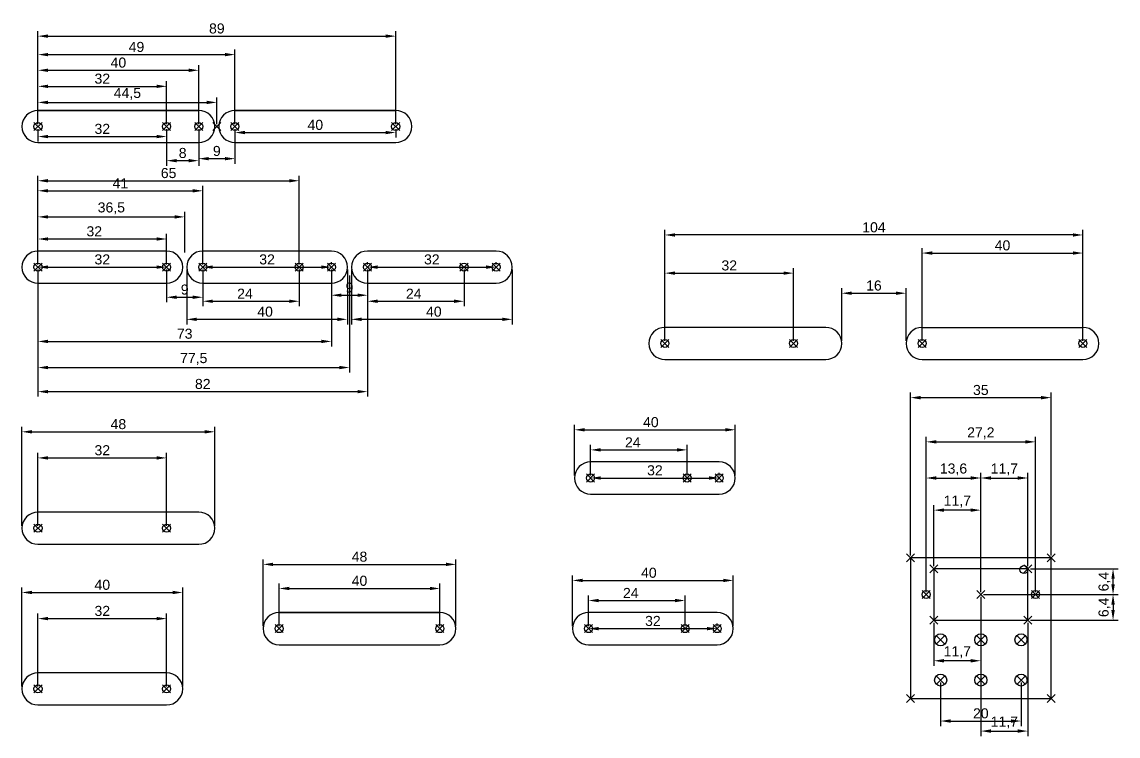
# Model space of a CAD drawing. Header units: millimetres. Extents: x 20 to 1076, y 2 to 180.
# Drawn here: x 525 to 797.8, y 2.2 to 180 of the extents above; entities that cross this region are included whole.
import ezdxf

# ---------------------------------------------------------------- set-up
doc = ezdxf.new("R2010")
doc.units = ezdxf.units.MM
doc.header["$PDMODE"] = 3
doc.layers.add('sizes', color=102, linetype='Continuous')
doc.styles.get("Standard").update_dxf_attribs({"font": 'arial.ttf'})
doc.dimstyles.new('ISO-25', dxfattribs={"dimtxt": 2.5, "dimasz": 2.5, "dimexe": 1.25, "dimexo": 0.625, "dimtad": 1, "dimtxsty": 'Standard', "dimcen": 2.5, "dimadec": 0, "dimazin": 0, "dimtfac": 1, "dimtmove": 0, "dimatfit": 3, "dimfxl": 1, "dimarcsym": 0})

# ---------------------------------------------------------------- blocks, each defined once
blk = doc.blocks.new('*D1')
at = {"layer": 'Defpoints', "color": 0, "transparency": 16777216}
for p in [(717, 117.5), (685, 100), (717, 100)]:
    blk.add_point(p, dxfattribs=at)
at = {"layer": 'sizes', "color": 0, "lineweight": -2, "transparency": 16777216}
for p, q in [((685, 100.62), (685, 118.75)), ((687.5, 117.5), (714.5, 117.5)), ((717, 100.62), (717, 118.75))]:
    blk.add_line(p, q, dxfattribs=at)
at = {"layer": 'sizes', "color": 0, "transparency": 16777216}
for points in [[(687.5, 117.92), (687.5, 117.08), (685, 117.5)], [(714.5, 117.92), (714.5, 117.08), (717, 117.5)]]:
    blk.add_solid(points, dxfattribs=at)
at = {"layer": 'sizes', "color": 0, "transparency": 16777216, "insert": (701, 119.4), "char_height": 2.5, "attachment_point": 5}
blk.add_mtext('32', dxfattribs=at)
blk = doc.blocks.new('*D2')
at = {"layer": 'Defpoints', "color": 0, "transparency": 16777216}
for p in [(685, 127), (685, 100), (789, 100)]:
    blk.add_point(p, dxfattribs=at)
at = {"layer": 'sizes', "color": 0, "lineweight": -2, "transparency": 16777216}
for p, q in [((685, 100.62), (685, 128.25)), ((789, 100.62), (789, 128.25)), ((786.5, 127), (687.5, 127))]:
    blk.add_line(p, q, dxfattribs=at)
at = {"layer": 'sizes', "color": 0, "transparency": 16777216}
for points in [[(687.5, 127.42), (687.5, 126.58), (685, 127)], [(786.5, 127.42), (786.5, 126.58), (789, 127)]]:
    blk.add_solid(points, dxfattribs=at)
at = {"layer": 'sizes', "color": 0, "transparency": 16777216, "insert": (737, 128.9), "char_height": 2.5, "attachment_point": 5}
blk.add_mtext('104', dxfattribs=at)
blk = doc.blocks.new('*D3')
at = {"layer": 'Defpoints', "color": 0, "transparency": 16777216}
for p in [(789, 122.5), (749, 100), (789, 100)]:
    blk.add_point(p, dxfattribs=at)
at = {"layer": 'sizes', "color": 0, "lineweight": -2, "transparency": 16777216}
for p, q in [((749, 100.62), (749, 123.75)), ((789, 100.62), (789, 123.75)), ((751.5, 122.5), (786.5, 122.5))]:
    blk.add_line(p, q, dxfattribs=at)
at = {"layer": 'sizes', "color": 0, "transparency": 16777216}
for points in [[(751.5, 122.92), (751.5, 122.08), (749, 122.5)], [(786.5, 122.92), (786.5, 122.08), (789, 122.5)]]:
    blk.add_solid(points, dxfattribs=at)
at = {"layer": 'sizes', "color": 0, "transparency": 16777216, "insert": (769, 124.4), "char_height": 2.5, "attachment_point": 5}
blk.add_mtext('40', dxfattribs=at)
blk = doc.blocks.new('*D4')
at = {"layer": 'Defpoints', "color": 0, "transparency": 16777216}
for p in [(745, 112.5), (729, 100), (745, 100)]:
    blk.add_point(p, dxfattribs=at)
at = {"layer": 'sizes', "color": 0, "lineweight": -2, "transparency": 16777216}
for p, q in [((729, 100.62), (729, 113.75)), ((731.5, 112.5), (742.5, 112.5)), ((745, 100.62), (745, 113.75))]:
    blk.add_line(p, q, dxfattribs=at)
at = {"layer": 'sizes', "color": 0, "transparency": 16777216}
for points in [[(731.5, 112.92), (731.5, 112.08), (729, 112.5)], [(742.5, 112.92), (742.5, 112.08), (745, 112.5)]]:
    blk.add_solid(points, dxfattribs=at)
at = {"layer": 'sizes', "color": 0, "transparency": 16777216, "insert": (737, 114.4), "char_height": 2.5, "attachment_point": 5}
blk.add_mtext('16', dxfattribs=at)
blk = doc.blocks.new('*D5')
at = {"layer": 'Defpoints', "color": 0, "transparency": 16777216}
for p in [(561, 71.5), (529, 54), (561, 54)]:
    blk.add_point(p, dxfattribs=at)
at = {"layer": 'sizes', "color": 0, "lineweight": -2, "transparency": 16777216}
for p, q in [((529, 54.62), (529, 72.75)), ((531.5, 71.5), (558.5, 71.5)), ((561, 54.62), (561, 72.75))]:
    blk.add_line(p, q, dxfattribs=at)
at = {"layer": 'sizes', "color": 0, "transparency": 16777216}
for points in [[(531.5, 71.92), (531.5, 71.08), (529, 71.5)], [(558.5, 71.92), (558.5, 71.08), (561, 71.5)]]:
    blk.add_solid(points, dxfattribs=at)
at = {"layer": 'sizes', "color": 0, "transparency": 16777216, "insert": (545, 73.4), "char_height": 2.5, "attachment_point": 5}
blk.add_mtext('32', dxfattribs=at)
blk = doc.blocks.new('*D6')
at = {"layer": 'Defpoints', "color": 0, "transparency": 16777216}
for p in [(573, 78), (525, 54), (573, 54)]:
    blk.add_point(p, dxfattribs=at)
at = {"layer": 'sizes', "color": 0, "lineweight": -2, "transparency": 16777216}
for p, q in [((525, 54.62), (525, 79.25)), ((573, 54.62), (573, 79.25)), ((527.5, 78), (570.5, 78))]:
    blk.add_line(p, q, dxfattribs=at)
at = {"layer": 'sizes', "color": 0, "transparency": 16777216}
for points in [[(527.5, 78.42), (527.5, 77.58), (525, 78)], [(570.5, 78.42), (570.5, 77.58), (573, 78)]]:
    blk.add_solid(points, dxfattribs=at)
at = {"layer": 'sizes', "color": 0, "transparency": 16777216, "insert": (549, 79.9), "char_height": 2.5, "attachment_point": 5}
blk.add_mtext('48', dxfattribs=at)
blk = doc.blocks.new('*D7')
at = {"layer": 'Defpoints', "color": 0, "transparency": 16777216}
for p in [(629, 39), (589, 29), (629, 29)]:
    blk.add_point(p, dxfattribs=at)
at = {"layer": 'sizes', "color": 0, "lineweight": -2, "transparency": 16777216}
for p, q in [((589, 29.62), (589, 40.25)), ((591.5, 39), (626.5, 39)), ((629, 29.62), (629, 40.25))]:
    blk.add_line(p, q, dxfattribs=at)
at = {"layer": 'sizes', "color": 0, "transparency": 16777216}
for points in [[(591.5, 39.42), (591.5, 38.58), (589, 39)], [(626.5, 39.42), (626.5, 38.58), (629, 39)]]:
    blk.add_solid(points, dxfattribs=at)
at = {"layer": 'sizes', "color": 0, "transparency": 16777216, "insert": (609, 40.9), "char_height": 2.5, "attachment_point": 5}
blk.add_mtext('40', dxfattribs=at)
blk = doc.blocks.new('*D8')
at = {"layer": 'Defpoints', "color": 0, "transparency": 16777216}
for p in [(633, 45), (585, 29), (633, 29)]:
    blk.add_point(p, dxfattribs=at)
at = {"layer": 'sizes', "color": 0, "lineweight": -2, "transparency": 16777216}
for p, q in [((585, 29.62), (585, 46.25)), ((587.5, 45), (630.5, 45)), ((633, 29.62), (633, 46.25))]:
    blk.add_line(p, q, dxfattribs=at)
at = {"layer": 'sizes', "color": 0, "transparency": 16777216}
for points in [[(587.5, 45.42), (587.5, 44.58), (585, 45)], [(630.5, 45.42), (630.5, 44.58), (633, 45)]]:
    blk.add_solid(points, dxfattribs=at)
at = {"layer": 'sizes', "color": 0, "transparency": 16777216, "insert": (609, 46.9), "char_height": 2.5, "attachment_point": 5}
blk.add_mtext('48', dxfattribs=at)
blk = doc.blocks.new('*D9')
at = {"layer": 'Defpoints', "color": 0, "transparency": 16777216}
for p in [(561, 31.5), (529, 14), (561, 14)]:
    blk.add_point(p, dxfattribs=at)
at = {"layer": 'sizes', "color": 0, "lineweight": -2, "transparency": 16777216}
for p, q in [((529, 14.62), (529, 32.75)), ((561, 14.62), (561, 32.75)), ((531.5, 31.5), (558.5, 31.5))]:
    blk.add_line(p, q, dxfattribs=at)
at = {"layer": 'sizes', "color": 0, "transparency": 16777216}
for points in [[(531.5, 31.92), (531.5, 31.08), (529, 31.5)], [(558.5, 31.92), (558.5, 31.08), (561, 31.5)]]:
    blk.add_solid(points, dxfattribs=at)
at = {"layer": 'sizes', "color": 0, "transparency": 16777216, "insert": (545, 33.4), "char_height": 2.5, "attachment_point": 5}
blk.add_mtext('32', dxfattribs=at)
blk = doc.blocks.new('*D10')
at = {"layer": 'Defpoints', "color": 0, "transparency": 16777216}
for p in [(565, 38), (525, 14), (565, 14)]:
    blk.add_point(p, dxfattribs=at)
at = {"layer": 'sizes', "color": 0, "lineweight": -2, "transparency": 16777216}
for p, q in [((525, 14.62), (525, 39.25)), ((565, 14.62), (565, 39.25)), ((527.5, 38), (562.5, 38))]:
    blk.add_line(p, q, dxfattribs=at)
at = {"layer": 'sizes', "color": 0, "transparency": 16777216}
for points in [[(527.5, 38.42), (527.5, 37.58), (525, 38)], [(562.5, 38.42), (562.5, 37.58), (565, 38)]]:
    blk.add_solid(points, dxfattribs=at)
at = {"layer": 'sizes', "color": 0, "transparency": 16777216, "insert": (545, 39.9), "char_height": 2.5, "attachment_point": 5}
blk.add_mtext('40', dxfattribs=at)
blk = doc.blocks.new('*D11')
at = {"layer": 'Defpoints', "color": 0, "transparency": 16777216}
for p in [(561, 164), (529, 154), (561, 154)]:
    blk.add_point(p, dxfattribs=at)
at = {"layer": 'sizes', "color": 0, "lineweight": -2, "transparency": 16777216}
for p, q in [((529, 154.62), (529, 165.25)), ((531.5, 164), (558.5, 164)), ((561, 154.62), (561, 165.25))]:
    blk.add_line(p, q, dxfattribs=at)
at = {"layer": 'sizes', "color": 0, "transparency": 16777216}
for points in [[(531.5, 164.42), (531.5, 163.58), (529, 164)], [(558.5, 164.42), (558.5, 163.58), (561, 164)]]:
    blk.add_solid(points, dxfattribs=at)
at = {"layer": 'sizes', "color": 0, "transparency": 16777216, "insert": (545, 165.9), "char_height": 2.5, "attachment_point": 5}
blk.add_mtext('32', dxfattribs=at)
blk = doc.blocks.new('*D12')
at = {"layer": 'Defpoints', "color": 0, "transparency": 16777216}
for p in [(573.5, 160), (529, 154), (573.5, 154)]:
    blk.add_point(p, dxfattribs=at)
at = {"layer": 'sizes', "color": 0, "lineweight": -2, "transparency": 16777216}
for p, q in [((529, 154.62), (529, 161.25)), ((573.5, 154.62), (573.5, 161.25)), ((531.5, 160), (571, 160))]:
    blk.add_line(p, q, dxfattribs=at)
at = {"layer": 'sizes', "color": 0, "transparency": 16777216}
for points in [[(531.5, 160.42), (531.5, 159.58), (529, 160)], [(571, 160.42), (571, 159.58), (573.5, 160)]]:
    blk.add_solid(points, dxfattribs=at)
at = {"layer": 'sizes', "color": 0, "transparency": 16777216, "insert": (551.25, 162.12), "char_height": 2.5, "attachment_point": 5}
blk.add_mtext('44,5', dxfattribs=at)
blk = doc.blocks.new('*D13')
at = {"layer": 'Defpoints', "color": 0, "transparency": 16777216}
for p in [(578, 171.9), (529, 154), (578, 154)]:
    blk.add_point(p, dxfattribs=at)
at = {"layer": 'sizes', "color": 0, "lineweight": -2, "transparency": 16777216}
for p, q in [((529, 154.62), (529, 173.15)), ((531.5, 171.9), (575.5, 171.9)), ((578, 154.62), (578, 173.15))]:
    blk.add_line(p, q, dxfattribs=at)
at = {"layer": 'sizes', "color": 0, "transparency": 16777216}
for points in [[(531.5, 172.32), (531.5, 171.48), (529, 171.9)], [(575.5, 172.32), (575.5, 171.48), (578, 171.9)]]:
    blk.add_solid(points, dxfattribs=at)
at = {"layer": 'sizes', "color": 0, "transparency": 16777216, "insert": (553.5, 173.8), "char_height": 2.5, "attachment_point": 5}
blk.add_mtext('49', dxfattribs=at)
blk = doc.blocks.new('*D14')
at = {"layer": 'Defpoints', "color": 0, "transparency": 16777216}
for p in [(618, 176.5), (529, 154), (618, 154)]:
    blk.add_point(p, dxfattribs=at)
at = {"layer": 'sizes', "color": 0, "lineweight": -2, "transparency": 16777216}
for p, q in [((529, 154.62), (529, 177.75)), ((618, 154.62), (618, 177.75)), ((531.5, 176.5), (615.5, 176.5))]:
    blk.add_line(p, q, dxfattribs=at)
at = {"layer": 'sizes', "color": 0, "transparency": 16777216}
for points in [[(531.5, 176.92), (531.5, 176.08), (529, 176.5)], [(615.5, 176.92), (615.5, 176.08), (618, 176.5)]]:
    blk.add_solid(points, dxfattribs=at)
at = {"layer": 'sizes', "color": 0, "transparency": 16777216, "insert": (573.5, 178.4), "char_height": 2.5, "attachment_point": 5}
blk.add_mtext('89', dxfattribs=at)
blk = doc.blocks.new('*D15')
at = {"layer": 'Defpoints', "color": 0, "transparency": 16777216}
for p in [(690, 36), (666, 29), (690, 29)]:
    blk.add_point(p, dxfattribs=at)
at = {"layer": 'sizes', "color": 0, "lineweight": -2, "transparency": 16777216}
for p, q in [((666, 29.62), (666, 37.25)), ((668.5, 36), (687.5, 36)), ((690, 29.62), (690, 37.25))]:
    blk.add_line(p, q, dxfattribs=at)
at = {"layer": 'sizes', "color": 0, "transparency": 16777216}
for points in [[(668.5, 36.42), (668.5, 35.58), (666, 36)], [(687.5, 36.42), (687.5, 35.58), (690, 36)]]:
    blk.add_solid(points, dxfattribs=at)
at = {"layer": 'sizes', "color": 0, "transparency": 16777216, "insert": (676.5, 37.88), "char_height": 2.5, "attachment_point": 5}
blk.add_mtext('24', dxfattribs=at)
blk = doc.blocks.new('*D16')
at = {"layer": 'Defpoints', "color": 0, "transparency": 16777216}
for p in [(702, 41), (662, 29), (702, 29)]:
    blk.add_point(p, dxfattribs=at)
at = {"layer": 'sizes', "color": 0, "lineweight": -2, "transparency": 16777216}
for p, q in [((662, 29.62), (662, 42.25)), ((664.5, 41), (699.5, 41)), ((702, 29.62), (702, 42.25))]:
    blk.add_line(p, q, dxfattribs=at)
at = {"layer": 'sizes', "color": 0, "transparency": 16777216}
for points in [[(664.5, 41.42), (664.5, 40.58), (662, 41)], [(699.5, 41.42), (699.5, 40.58), (702, 41)]]:
    blk.add_solid(points, dxfattribs=at)
at = {"layer": 'sizes', "color": 0, "transparency": 16777216, "insert": (681, 42.9), "char_height": 2.5, "attachment_point": 5}
blk.add_mtext('40', dxfattribs=at)
blk = doc.blocks.new('*D17')
at = {"layer": 'Defpoints', "color": 0, "transparency": 16777216}
for p in [(578, 154), (618, 154), (618, 152.5)]:
    blk.add_point(p, dxfattribs=at)
at = {"layer": 'sizes', "color": 0, "lineweight": -2, "transparency": 16777216}
for p, q in [((578, 153.37), (578, 151.25)), ((618, 153.37), (618, 151.25)), ((580.5, 152.5), (615.5, 152.5))]:
    blk.add_line(p, q, dxfattribs=at)
at = {"layer": 'sizes', "color": 0, "transparency": 16777216}
for points in [[(580.5, 152.92), (580.5, 152.08), (578, 152.5)], [(615.5, 152.92), (615.5, 152.08), (618, 152.5)]]:
    blk.add_solid(points, dxfattribs=at)
at = {"layer": 'sizes', "color": 0, "transparency": 16777216, "insert": (598, 154.4), "char_height": 2.5, "attachment_point": 5}
blk.add_mtext('40', dxfattribs=at)
blk = doc.blocks.new('*D18')
at = {"layer": 'Defpoints', "color": 0, "transparency": 16777216}
for p in [(529, 154), (561, 154), (561, 151.5)]:
    blk.add_point(p, dxfattribs=at)
at = {"layer": 'sizes', "color": 0, "lineweight": -2, "transparency": 16777216}
for p, q in [((529, 153.37), (529, 150.25)), ((561, 153.37), (561, 150.25)), ((531.5, 151.5), (558.5, 151.5))]:
    blk.add_line(p, q, dxfattribs=at)
at = {"layer": 'sizes', "color": 0, "transparency": 16777216}
for points in [[(531.5, 151.92), (531.5, 151.08), (529, 151.5)], [(558.5, 151.92), (558.5, 151.08), (561, 151.5)]]:
    blk.add_solid(points, dxfattribs=at)
at = {"layer": 'sizes', "color": 0, "transparency": 16777216, "insert": (545, 153.4), "char_height": 2.5, "attachment_point": 5}
blk.add_mtext('32', dxfattribs=at)
blk = doc.blocks.new('*D19')
at = {"layer": 'Defpoints', "color": 0, "transparency": 16777216}
for p in [(666, 29), (698, 29), (698, 29)]:
    blk.add_point(p, dxfattribs=at)
at = {"layer": 'sizes', "color": 0, "lineweight": -2, "transparency": 16777216}
for p, q in [((666, 29.62), (666, 30.25)), ((698, 29.62), (698, 30.25)), ((668.5, 29), (695.5, 29))]:
    blk.add_line(p, q, dxfattribs=at)
at = {"layer": 'sizes', "color": 0, "transparency": 16777216}
for points in [[(668.5, 29.42), (668.5, 28.58), (666, 29)], [(695.5, 29.42), (695.5, 28.58), (698, 29)]]:
    blk.add_solid(points, dxfattribs=at)
at = {"layer": 'sizes', "color": 0, "transparency": 16777216, "insert": (682, 30.9), "char_height": 2.5, "attachment_point": 5}
blk.add_mtext('32', dxfattribs=at)
blk = doc.blocks.new('*D20')
at = {"layer": 'Defpoints', "color": 0, "transparency": 16777216}
for p in [(561, 126), (529, 119), (561, 119)]:
    blk.add_point(p, dxfattribs=at)
at = {"layer": 'sizes', "color": 0, "lineweight": -2, "transparency": 16777216}
for p, q in [((529, 119.62), (529, 127.25)), ((531.5, 126), (558.5, 126)), ((561, 119.62), (561, 127.25))]:
    blk.add_line(p, q, dxfattribs=at)
at = {"layer": 'sizes', "color": 0, "transparency": 16777216}
for points in [[(531.5, 126.42), (531.5, 125.58), (529, 126)], [(558.5, 126.42), (558.5, 125.58), (561, 126)]]:
    blk.add_solid(points, dxfattribs=at)
at = {"layer": 'sizes', "color": 0, "transparency": 16777216, "insert": (543, 127.9), "char_height": 2.5, "attachment_point": 5}
blk.add_mtext('32', dxfattribs=at)
blk = doc.blocks.new('*D21')
at = {"layer": 'Defpoints', "color": 0, "transparency": 16777216}
for p in [(529, 119), (561, 119), (561, 119)]:
    blk.add_point(p, dxfattribs=at)
at = {"layer": 'sizes', "color": 0, "lineweight": -2, "transparency": 16777216}
for p, q in [((529, 119.62), (529, 120.25)), ((561, 119.62), (561, 120.25)), ((531.5, 119), (558.5, 119))]:
    blk.add_line(p, q, dxfattribs=at)
at = {"layer": 'sizes', "color": 0, "transparency": 16777216}
for points in [[(531.5, 119.42), (531.5, 118.58), (529, 119)], [(558.5, 119.42), (558.5, 118.58), (561, 119)]]:
    blk.add_solid(points, dxfattribs=at)
at = {"layer": 'sizes', "color": 0, "transparency": 16777216, "insert": (545, 120.9), "char_height": 2.5, "attachment_point": 5}
blk.add_mtext('32', dxfattribs=at)
blk = doc.blocks.new('*D22')
at = {"layer": 'Defpoints', "color": 0, "transparency": 16777216}
for p in [(570, 119), (594, 119), (594, 110.5)]:
    blk.add_point(p, dxfattribs=at)
at = {"layer": 'sizes', "color": 0, "lineweight": -2, "transparency": 16777216}
for p, q in [((570, 118.37), (570, 109.25)), ((594, 118.37), (594, 109.25)), ((572.5, 110.5), (591.5, 110.5))]:
    blk.add_line(p, q, dxfattribs=at)
at = {"layer": 'sizes', "color": 0, "transparency": 16777216}
for points in [[(572.5, 110.92), (572.5, 110.08), (570, 110.5)], [(591.5, 110.92), (591.5, 110.08), (594, 110.5)]]:
    blk.add_solid(points, dxfattribs=at)
at = {"layer": 'sizes', "color": 0, "transparency": 16777216, "insert": (580.5, 112.38), "char_height": 2.5, "attachment_point": 5}
blk.add_mtext('24', dxfattribs=at)
blk = doc.blocks.new('*D23')
at = {"layer": 'Defpoints', "color": 0, "transparency": 16777216}
for p in [(566, 119), (606, 119), (606, 106)]:
    blk.add_point(p, dxfattribs=at)
at = {"layer": 'sizes', "color": 0, "lineweight": -2, "transparency": 16777216}
for p, q in [((566, 118.37), (566, 104.75)), ((606, 118.37), (606, 104.75)), ((568.5, 106), (603.5, 106))]:
    blk.add_line(p, q, dxfattribs=at)
at = {"layer": 'sizes', "color": 0, "transparency": 16777216}
for points in [[(568.5, 106.42), (568.5, 105.58), (566, 106)], [(603.5, 106.42), (603.5, 105.58), (606, 106)]]:
    blk.add_solid(points, dxfattribs=at)
at = {"layer": 'sizes', "color": 0, "transparency": 16777216, "insert": (585.5, 107.9), "char_height": 2.5, "attachment_point": 5}
blk.add_mtext('40', dxfattribs=at)
blk = doc.blocks.new('*D24')
at = {"layer": 'Defpoints', "color": 0, "transparency": 16777216}
for p in [(570, 119), (602, 119), (602, 119)]:
    blk.add_point(p, dxfattribs=at)
at = {"layer": 'sizes', "color": 0, "lineweight": -2, "transparency": 16777216}
for p, q in [((570, 119.62), (570, 120.25)), ((602, 119.62), (602, 120.25)), ((572.5, 119), (599.5, 119))]:
    blk.add_line(p, q, dxfattribs=at)
at = {"layer": 'sizes', "color": 0, "transparency": 16777216}
for points in [[(572.5, 119.42), (572.5, 118.58), (570, 119)], [(599.5, 119.42), (599.5, 118.58), (602, 119)]]:
    blk.add_solid(points, dxfattribs=at)
at = {"layer": 'sizes', "color": 0, "transparency": 16777216, "insert": (586, 120.9), "char_height": 2.5, "attachment_point": 5}
blk.add_mtext('32', dxfattribs=at)
blk = doc.blocks.new('*D25')
at = {"layer": 'Defpoints', "color": 0, "transparency": 16777216}
for p in [(690.5, 73.5), (666.5, 66.5), (690.5, 66.5)]:
    blk.add_point(p, dxfattribs=at)
at = {"layer": 'sizes', "color": 0, "lineweight": -2, "transparency": 16777216}
for p, q in [((666.5, 67.12), (666.5, 74.75)), ((690.5, 67.12), (690.5, 74.75)), ((669, 73.5), (688, 73.5))]:
    blk.add_line(p, q, dxfattribs=at)
at = {"layer": 'sizes', "color": 0, "transparency": 16777216}
for points in [[(669, 73.92), (669, 73.08), (666.5, 73.5)], [(688, 73.92), (688, 73.08), (690.5, 73.5)]]:
    blk.add_solid(points, dxfattribs=at)
at = {"layer": 'sizes', "color": 0, "transparency": 16777216, "insert": (677, 75.38), "char_height": 2.5, "attachment_point": 5}
blk.add_mtext('24', dxfattribs=at)
blk = doc.blocks.new('*D26')
at = {"layer": 'Defpoints', "color": 0, "transparency": 16777216}
for p in [(702.5, 78.5), (662.5, 66.5), (702.5, 66.5)]:
    blk.add_point(p, dxfattribs=at)
at = {"layer": 'sizes', "color": 0, "lineweight": -2, "transparency": 16777216}
for p, q in [((662.5, 67.12), (662.5, 79.75)), ((702.5, 67.12), (702.5, 79.75)), ((665, 78.5), (700, 78.5))]:
    blk.add_line(p, q, dxfattribs=at)
at = {"layer": 'sizes', "color": 0, "transparency": 16777216}
for points in [[(665, 78.92), (665, 78.08), (662.5, 78.5)], [(700, 78.92), (700, 78.08), (702.5, 78.5)]]:
    blk.add_solid(points, dxfattribs=at)
at = {"layer": 'sizes', "color": 0, "transparency": 16777216, "insert": (681.5, 80.4), "char_height": 2.5, "attachment_point": 5}
blk.add_mtext('40', dxfattribs=at)
blk = doc.blocks.new('*D27')
at = {"layer": 'Defpoints', "color": 0, "transparency": 16777216}
for p in [(666.5, 66.5), (698.5, 66.5), (698.5, 66.5)]:
    blk.add_point(p, dxfattribs=at)
at = {"layer": 'sizes', "color": 0, "lineweight": -2, "transparency": 16777216}
for p, q in [((666.5, 67.12), (666.5, 67.75)), ((669, 66.5), (696, 66.5)), ((698.5, 67.12), (698.5, 67.75))]:
    blk.add_line(p, q, dxfattribs=at)
at = {"layer": 'sizes', "color": 0, "transparency": 16777216}
for points in [[(669, 66.92), (669, 66.08), (666.5, 66.5)], [(696, 66.92), (696, 66.08), (698.5, 66.5)]]:
    blk.add_solid(points, dxfattribs=at)
at = {"layer": 'sizes', "color": 0, "transparency": 16777216, "insert": (682.5, 68.4), "char_height": 2.5, "attachment_point": 5}
blk.add_mtext('32', dxfattribs=at)
blk = doc.blocks.new('*D28')
at = {"layer": 'Defpoints', "color": 0, "transparency": 16777216}
for p in [(561, 119), (570, 119), (570, 111.5)]:
    blk.add_point(p, dxfattribs=at)
at = {"layer": 'sizes', "color": 0, "lineweight": -2, "transparency": 16777216}
for p, q in [((561, 118.37), (561, 110.25)), ((570, 118.37), (570, 110.25)), ((563.5, 111.5), (567.5, 111.5))]:
    blk.add_line(p, q, dxfattribs=at)
at = {"layer": 'sizes', "color": 0, "transparency": 16777216}
for points in [[(563.5, 111.92), (563.5, 111.08), (561, 111.5)], [(567.5, 111.92), (567.5, 111.08), (570, 111.5)]]:
    blk.add_solid(points, dxfattribs=at)
at = {"layer": 'sizes', "color": 0, "transparency": 16777216, "insert": (565.5, 113.4), "char_height": 2.5, "attachment_point": 5}
blk.add_mtext('9', dxfattribs=at)
blk = doc.blocks.new('*D29')
at = {"layer": 'Defpoints', "color": 0, "transparency": 16777216}
for p in [(611, 119), (635, 119), (635, 110.5)]:
    blk.add_point(p, dxfattribs=at)
at = {"layer": 'sizes', "color": 0, "lineweight": -2, "transparency": 16777216}
for p, q in [((611, 118.37), (611, 109.25)), ((635, 118.37), (635, 109.25)), ((613.5, 110.5), (632.5, 110.5))]:
    blk.add_line(p, q, dxfattribs=at)
at = {"layer": 'sizes', "color": 0, "transparency": 16777216}
for points in [[(613.5, 110.92), (613.5, 110.08), (611, 110.5)], [(632.5, 110.92), (632.5, 110.08), (635, 110.5)]]:
    blk.add_solid(points, dxfattribs=at)
at = {"layer": 'sizes', "color": 0, "transparency": 16777216, "insert": (622.5, 112.38), "char_height": 2.5, "attachment_point": 5}
blk.add_mtext('24', dxfattribs=at)
blk = doc.blocks.new('*D30')
at = {"layer": 'Defpoints', "color": 0, "transparency": 16777216}
for p in [(607, 119), (647, 119), (647, 106)]:
    blk.add_point(p, dxfattribs=at)
at = {"layer": 'sizes', "color": 0, "lineweight": -2, "transparency": 16777216}
for p, q in [((607, 118.37), (607, 104.75)), ((647, 118.37), (647, 104.75)), ((609.5, 106), (644.5, 106))]:
    blk.add_line(p, q, dxfattribs=at)
at = {"layer": 'sizes', "color": 0, "transparency": 16777216}
for points in [[(609.5, 106.42), (609.5, 105.58), (607, 106)], [(644.5, 106.42), (644.5, 105.58), (647, 106)]]:
    blk.add_solid(points, dxfattribs=at)
at = {"layer": 'sizes', "color": 0, "transparency": 16777216, "insert": (627.5, 107.9), "char_height": 2.5, "attachment_point": 5}
blk.add_mtext('40', dxfattribs=at)
blk = doc.blocks.new('*D31')
at = {"layer": 'Defpoints', "color": 0, "transparency": 16777216}
for p in [(611, 119), (643, 119), (643, 119)]:
    blk.add_point(p, dxfattribs=at)
at = {"layer": 'sizes', "color": 0, "lineweight": -2, "transparency": 16777216}
for p, q in [((611, 119.62), (611, 120.25)), ((643, 119.62), (643, 120.25)), ((613.5, 119), (640.5, 119))]:
    blk.add_line(p, q, dxfattribs=at)
at = {"layer": 'sizes', "color": 0, "transparency": 16777216}
for points in [[(613.5, 119.42), (613.5, 118.58), (611, 119)], [(640.5, 119.42), (640.5, 118.58), (643, 119)]]:
    blk.add_solid(points, dxfattribs=at)
at = {"layer": 'sizes', "color": 0, "transparency": 16777216, "insert": (627, 120.9), "char_height": 2.5, "attachment_point": 5}
blk.add_mtext('32', dxfattribs=at)
blk = doc.blocks.new('*D32')
at = {"layer": 'Defpoints', "color": 0, "transparency": 16777216}
for p in [(602, 119), (611, 119), (611, 112)]:
    blk.add_point(p, dxfattribs=at)
at = {"layer": 'sizes', "color": 0, "lineweight": -2, "transparency": 16777216}
for p, q in [((602, 118.37), (602, 110.75)), ((611, 118.37), (611, 110.75)), ((604.5, 112), (608.5, 112))]:
    blk.add_line(p, q, dxfattribs=at)
at = {"layer": 'sizes', "color": 0, "transparency": 16777216}
for points in [[(604.5, 112.42), (604.5, 111.58), (602, 112)], [(608.5, 112.42), (608.5, 111.58), (611, 112)]]:
    blk.add_solid(points, dxfattribs=at)
at = {"layer": 'sizes', "color": 0, "transparency": 16777216, "insert": (606.5, 113.9), "char_height": 2.5, "attachment_point": 5}
blk.add_mtext('9', dxfattribs=at)
blk = doc.blocks.new('*D33')
at = {"layer": 'Defpoints', "color": 0, "transparency": 16777216}
for p in [(569, 168), (529, 154), (569, 154)]:
    blk.add_point(p, dxfattribs=at)
at = {"layer": 'sizes', "color": 0, "lineweight": -2, "transparency": 16777216}
for p, q in [((529, 154.62), (529, 169.25)), ((569, 154.62), (569, 169.25)), ((531.5, 168), (566.5, 168))]:
    blk.add_line(p, q, dxfattribs=at)
at = {"layer": 'sizes', "color": 0, "transparency": 16777216}
for points in [[(531.5, 168.42), (531.5, 167.58), (529, 168)], [(566.5, 168.42), (566.5, 167.58), (569, 168)]]:
    blk.add_solid(points, dxfattribs=at)
at = {"layer": 'sizes', "color": 0, "transparency": 16777216, "insert": (549, 169.9), "char_height": 2.5, "attachment_point": 5}
blk.add_mtext('40', dxfattribs=at)
blk = doc.blocks.new('*D34')
at = {"layer": 'Defpoints', "color": 0, "transparency": 16777216}
for p in [(561, 154), (569, 154), (569, 145.5)]:
    blk.add_point(p, dxfattribs=at)
at = {"layer": 'sizes', "color": 0, "lineweight": -2, "transparency": 16777216}
for p, q in [((561, 153.37), (561, 144.25)), ((569, 153.37), (569, 144.25)), ((563.5, 145.5), (566.5, 145.5))]:
    blk.add_line(p, q, dxfattribs=at)
at = {"layer": 'sizes', "color": 0, "transparency": 16777216}
for points in [[(563.5, 145.92), (563.5, 145.08), (561, 145.5)], [(566.5, 145.92), (566.5, 145.08), (569, 145.5)]]:
    blk.add_solid(points, dxfattribs=at)
at = {"layer": 'sizes', "color": 0, "transparency": 16777216, "insert": (565, 147.4), "char_height": 2.5, "attachment_point": 5}
blk.add_mtext('8', dxfattribs=at)
blk = doc.blocks.new('*D35')
at = {"layer": 'Defpoints', "color": 0, "transparency": 16777216}
for p in [(569, 154), (578, 154), (578, 146)]:
    blk.add_point(p, dxfattribs=at)
at = {"layer": 'sizes', "color": 0, "lineweight": -2, "transparency": 16777216}
for p, q in [((569, 153.37), (569, 144.75)), ((578, 153.37), (578, 144.75)), ((571.5, 146), (575.5, 146))]:
    blk.add_line(p, q, dxfattribs=at)
at = {"layer": 'sizes', "color": 0, "transparency": 16777216}
for points in [[(571.5, 146.42), (571.5, 145.58), (569, 146)], [(575.5, 146.42), (575.5, 145.58), (578, 146)]]:
    blk.add_solid(points, dxfattribs=at)
at = {"layer": 'sizes', "color": 0, "transparency": 16777216, "insert": (573.5, 147.9), "char_height": 2.5, "attachment_point": 5}
blk.add_mtext('9', dxfattribs=at)
blk = doc.blocks.new('*D36')
at = {"layer": 'Defpoints', "color": 0, "transparency": 16777216}
for p in [(565.5, 131.5), (565.5, 122), (529, 119)]:
    blk.add_point(p, dxfattribs=at)
at = {"layer": 'sizes', "color": 0, "lineweight": -2, "transparency": 16777216}
for p, q in [((529, 119.62), (529, 132.75)), ((531.5, 131.5), (563, 131.5)), ((565.5, 122.62), (565.5, 132.75))]:
    blk.add_line(p, q, dxfattribs=at)
at = {"layer": 'sizes', "color": 0, "transparency": 16777216}
for points in [[(531.5, 131.92), (531.5, 131.08), (529, 131.5)], [(563, 131.92), (563, 131.08), (565.5, 131.5)]]:
    blk.add_solid(points, dxfattribs=at)
at = {"layer": 'sizes', "color": 0, "transparency": 16777216, "insert": (547.25, 133.63), "char_height": 2.5, "attachment_point": 5}
blk.add_mtext('36,5', dxfattribs=at)
blk = doc.blocks.new('*D37')
at = {"layer": 'Defpoints', "color": 0, "transparency": 16777216}
for p in [(570, 138), (529, 119), (570, 119)]:
    blk.add_point(p, dxfattribs=at)
at = {"layer": 'sizes', "color": 0, "lineweight": -2, "transparency": 16777216}
for p, q in [((529, 119.62), (529, 139.25)), ((570, 119.62), (570, 139.25)), ((531.5, 138), (567.5, 138))]:
    blk.add_line(p, q, dxfattribs=at)
at = {"layer": 'sizes', "color": 0, "transparency": 16777216}
for points in [[(531.5, 138.42), (531.5, 137.58), (529, 138)], [(567.5, 138.42), (567.5, 137.58), (570, 138)]]:
    blk.add_solid(points, dxfattribs=at)
at = {"layer": 'sizes', "color": 0, "transparency": 16777216, "insert": (549.5, 139.88), "char_height": 2.5, "attachment_point": 5}
blk.add_mtext('41', dxfattribs=at)
blk = doc.blocks.new('*D38')
at = {"layer": 'Defpoints', "color": 0, "transparency": 16777216}
for p in [(594, 140.5), (529, 119), (594, 119)]:
    blk.add_point(p, dxfattribs=at)
at = {"layer": 'sizes', "color": 0, "lineweight": -2, "transparency": 16777216}
for p, q in [((529, 119.62), (529, 141.75)), ((531.5, 140.5), (591.5, 140.5)), ((594, 119.62), (594, 141.75))]:
    blk.add_line(p, q, dxfattribs=at)
at = {"layer": 'sizes', "color": 0, "transparency": 16777216}
for points in [[(531.5, 140.92), (531.5, 140.08), (529, 140.5)], [(591.5, 140.92), (591.5, 140.08), (594, 140.5)]]:
    blk.add_solid(points, dxfattribs=at)
at = {"layer": 'sizes', "color": 0, "transparency": 16777216, "insert": (561.5, 142.4), "char_height": 2.5, "attachment_point": 5}
blk.add_mtext('65', dxfattribs=at)
blk = doc.blocks.new('*D39')
at = {"layer": 'Defpoints', "color": 0, "transparency": 16777216}
for p in [(529, 119), (602, 119), (602, 100.5)]:
    blk.add_point(p, dxfattribs=at)
at = {"layer": 'sizes', "color": 0, "lineweight": -2, "transparency": 16777216}
for p, q in [((529, 118.37), (529, 99.25)), ((602, 118.37), (602, 99.25)), ((531.5, 100.5), (599.5, 100.5))]:
    blk.add_line(p, q, dxfattribs=at)
at = {"layer": 'sizes', "color": 0, "transparency": 16777216}
for points in [[(531.5, 100.92), (531.5, 100.08), (529, 100.5)], [(599.5, 100.92), (599.5, 100.08), (602, 100.5)]]:
    blk.add_solid(points, dxfattribs=at)
at = {"layer": 'sizes', "color": 0, "transparency": 16777216, "insert": (565.5, 102.4), "char_height": 2.5, "attachment_point": 5}
blk.add_mtext('73', dxfattribs=at)
blk = doc.blocks.new('*D40')
at = {"layer": 'Defpoints', "color": 0, "transparency": 16777216}
for p in [(529, 118), (606.5, 117.5), (606.5, 94)]:
    blk.add_point(p, dxfattribs=at)
at = {"layer": 'sizes', "color": 0, "lineweight": -2, "transparency": 16777216}
for p, q in [((529, 117.37), (529, 92.75)), ((606.5, 116.88), (606.5, 92.75)), ((531.5, 94), (604, 94))]:
    blk.add_line(p, q, dxfattribs=at)
at = {"layer": 'sizes', "color": 0, "transparency": 16777216}
for points in [[(531.5, 94.42), (531.5, 93.58), (529, 94)], [(604, 94.42), (604, 93.58), (606.5, 94)]]:
    blk.add_solid(points, dxfattribs=at)
at = {"layer": 'sizes', "color": 0, "transparency": 16777216, "insert": (567.75, 96.12), "char_height": 2.5, "attachment_point": 5}
blk.add_mtext('77,5', dxfattribs=at)
blk = doc.blocks.new('*D41')
at = {"layer": 'Defpoints', "color": 0, "transparency": 16777216}
for p in [(529, 119), (611, 119), (611, 88)]:
    blk.add_point(p, dxfattribs=at)
at = {"layer": 'sizes', "color": 0, "lineweight": -2, "transparency": 16777216}
for p, q in [((529, 118.37), (529, 86.75)), ((611, 118.37), (611, 86.75)), ((531.5, 88), (608.5, 88))]:
    blk.add_line(p, q, dxfattribs=at)
at = {"layer": 'sizes', "color": 0, "transparency": 16777216}
for points in [[(531.5, 88.42), (531.5, 87.58), (529, 88)], [(608.5, 88.42), (608.5, 87.58), (611, 88)]]:
    blk.add_solid(points, dxfattribs=at)
at = {"layer": 'sizes', "color": 0, "transparency": 16777216, "insert": (570, 89.9), "char_height": 2.5, "attachment_point": 5}
blk.add_mtext('82', dxfattribs=at)
blk = doc.blocks.new('*D42')
at = {"layer": 'Defpoints', "color": 0, "transparency": 16777216}
for p in [(777.2, 75.5), (750, 37.5), (777.2, 37.5)]:
    blk.add_point(p, dxfattribs=at)
at = {"layer": 'sizes', "color": 0, "lineweight": -2, "transparency": 16777216}
for p, q in [((750, 38.12), (750, 76.75)), ((777.2, 38.12), (777.2, 76.75)), ((752.5, 75.5), (774.7, 75.5))]:
    blk.add_line(p, q, dxfattribs=at)
at = {"layer": 'sizes', "color": 0, "transparency": 16777216}
for points in [[(752.5, 75.92), (752.5, 75.08), (750, 75.5)], [(774.7, 75.92), (774.7, 75.08), (777.2, 75.5)]]:
    blk.add_solid(points, dxfattribs=at)
at = {"layer": 'sizes', "color": 0, "transparency": 16777216, "insert": (763.6, 77.63), "char_height": 2.5, "attachment_point": 5}
blk.add_mtext('27,2', dxfattribs=at)
blk = doc.blocks.new('*D43')
at = {"layer": 'Defpoints', "color": 0, "transparency": 16777216}
for p in [(763.6, 66.5), (750, 37.5), (763.6, 37.5)]:
    blk.add_point(p, dxfattribs=at)
at = {"layer": 'sizes', "color": 0, "lineweight": -2, "transparency": 16777216}
for p, q in [((750, 38.12), (750, 67.75)), ((752.5, 66.5), (761.1, 66.5)), ((763.6, 38.12), (763.6, 67.75))]:
    blk.add_line(p, q, dxfattribs=at)
at = {"layer": 'sizes', "color": 0, "transparency": 16777216}
for points in [[(752.5, 66.92), (752.5, 66.08), (750, 66.5)], [(761.1, 66.92), (761.1, 66.08), (763.6, 66.5)]]:
    blk.add_solid(points, dxfattribs=at)
at = {"layer": 'sizes', "color": 0, "transparency": 16777216, "insert": (756.8, 68.63), "char_height": 2.5, "attachment_point": 5}
blk.add_mtext('13,6', dxfattribs=at)
blk = doc.blocks.new('*D44')
at = {"layer": 'Defpoints', "color": 0, "transparency": 16777216}
for p in [(775.3, 66.5), (775.3, 43.9), (763.6, 37.5)]:
    blk.add_point(p, dxfattribs=at)
at = {"layer": 'sizes', "color": 0, "lineweight": -2, "transparency": 16777216}
for p, q in [((763.6, 38.12), (763.6, 67.75)), ((766.1, 66.5), (772.8, 66.5)), ((775.3, 44.52), (775.3, 67.75))]:
    blk.add_line(p, q, dxfattribs=at)
at = {"layer": 'sizes', "color": 0, "transparency": 16777216}
for points in [[(766.1, 66.92), (766.1, 66.08), (763.6, 66.5)], [(772.8, 66.92), (772.8, 66.08), (775.3, 66.5)]]:
    blk.add_solid(points, dxfattribs=at)
at = {"layer": 'sizes', "color": 0, "transparency": 16777216, "insert": (769.45, 68.63), "char_height": 2.5, "attachment_point": 5}
blk.add_mtext('11,7', dxfattribs=at)
blk = doc.blocks.new('*D45')
at = {"layer": 'Defpoints', "color": 0, "transparency": 16777216}
for p in [(751.9, 58.5), (751.9, 43.9), (763.6, 37.5)]:
    blk.add_point(p, dxfattribs=at)
at = {"layer": 'sizes', "color": 0, "lineweight": -2, "transparency": 16777216}
for p, q in [((751.9, 44.52), (751.9, 59.75)), ((761.1, 58.5), (754.4, 58.5)), ((763.6, 38.12), (763.6, 59.75))]:
    blk.add_line(p, q, dxfattribs=at)
at = {"layer": 'sizes', "color": 0, "transparency": 16777216}
for points in [[(754.4, 58.92), (754.4, 58.08), (751.9, 58.5)], [(761.1, 58.92), (761.1, 58.08), (763.6, 58.5)]]:
    blk.add_solid(points, dxfattribs=at)
at = {"layer": 'sizes', "color": 0, "transparency": 16777216, "insert": (757.75, 60.63), "char_height": 2.5, "attachment_point": 5}
blk.add_mtext('11,7', dxfattribs=at)
blk = doc.blocks.new('*D46')
at = {"layer": 'Defpoints', "color": 0, "transparency": 16777216}
for p in [(763.6, 37.5), (751.9, 31.1), (751.9, 21)]:
    blk.add_point(p, dxfattribs=at)
at = {"layer": 'sizes', "color": 0, "lineweight": -2, "transparency": 16777216}
for p, q in [((763.6, 36.88), (763.6, 19.75)), ((751.9, 30.48), (751.9, 19.75)), ((761.1, 21), (754.4, 21))]:
    blk.add_line(p, q, dxfattribs=at)
at = {"layer": 'sizes', "color": 0, "transparency": 16777216}
for points in [[(754.4, 21.42), (754.4, 20.58), (751.9, 21)], [(761.1, 21.42), (761.1, 20.58), (763.6, 21)]]:
    blk.add_solid(points, dxfattribs=at)
at = {"layer": 'sizes', "color": 0, "transparency": 16777216, "insert": (757.75, 23.13), "char_height": 2.5, "attachment_point": 5}
blk.add_mtext('11,7', dxfattribs=at)
blk = doc.blocks.new('*D47')
at = {"layer": 'Defpoints', "color": 0, "transparency": 16777216}
for p in [(763.6, 36.88), (775.3, 31.1), (775.3, 3.5)]:
    blk.add_point(p, dxfattribs=at)
at = {"layer": 'sizes', "color": 0, "lineweight": -2, "transparency": 16777216}
for p, q in [((763.6, 36.25), (763.6, 2.25)), ((775.3, 30.48), (775.3, 2.25)), ((766.1, 3.5), (772.8, 3.5))]:
    blk.add_line(p, q, dxfattribs=at)
at = {"layer": 'sizes', "color": 0, "transparency": 16777216}
for points in [[(766.1, 3.92), (766.1, 3.08), (763.6, 3.5)], [(772.8, 3.92), (772.8, 3.08), (775.3, 3.5)]]:
    blk.add_solid(points, dxfattribs=at)
at = {"layer": 'sizes', "color": 0, "transparency": 16777216, "insert": (769.45, 5.63), "char_height": 2.5, "attachment_point": 5}
blk.add_mtext('11,7', dxfattribs=at)
blk = doc.blocks.new('*D48')
at = {"layer": 'Defpoints', "color": 0, "transparency": 16777216}
for p in [(775.3, 43.9), (796.5, 43.9), (763.6, 37.5)]:
    blk.add_point(p, dxfattribs=at)
at = {"layer": 'sizes', "color": 0, "lineweight": -2, "transparency": 16777216}
for p, q in [((775.92, 43.9), (797.75, 43.9)), ((796.5, 40), (796.5, 41.4)), ((764.23, 37.5), (797.75, 37.5))]:
    blk.add_line(p, q, dxfattribs=at)
at = {"layer": 'sizes', "color": 0, "transparency": 16777216}
for points in [[(796.08, 41.4), (796.92, 41.4), (796.5, 43.9)], [(796.08, 40), (796.92, 40), (796.5, 37.5)]]:
    blk.add_solid(points, dxfattribs=at)
at = {"layer": 'sizes', "color": 0, "transparency": 16777216, "insert": (794.37, 40.7), "char_height": 2.5, "attachment_point": 5, "rotation": 90}
blk.add_mtext('6,4', dxfattribs=at)
blk = doc.blocks.new('*D49')
at = {"layer": 'Defpoints', "color": 0, "transparency": 16777216}
for p in [(763.6, 37.5), (775.3, 31.1), (796.5, 31.1)]:
    blk.add_point(p, dxfattribs=at)
at = {"layer": 'sizes', "color": 0, "lineweight": -2, "transparency": 16777216}
for p, q in [((764.23, 37.5), (797.75, 37.5)), ((796.5, 35), (796.5, 33.6)), ((775.92, 31.1), (797.75, 31.1))]:
    blk.add_line(p, q, dxfattribs=at)
at = {"layer": 'sizes', "color": 0, "transparency": 16777216}
for points in [[(796.08, 35), (796.92, 35), (796.5, 37.5)], [(796.08, 33.6), (796.92, 33.6), (796.5, 31.1)]]:
    blk.add_solid(points, dxfattribs=at)
at = {"layer": 'sizes', "color": 0, "transparency": 16777216, "insert": (794.37, 34.3), "char_height": 2.5, "attachment_point": 5, "rotation": 90}
blk.add_mtext('6,4', dxfattribs=at)
blk = doc.blocks.new('*D50')
at = {"layer": 'Defpoints', "color": 0, "transparency": 16777216}
for p in [(753.6, 16.2), (773.6, 16.2), (773.6, 6)]:
    blk.add_point(p, dxfattribs=at)
at = {"layer": 'sizes', "color": 0, "lineweight": -2, "transparency": 16777216}
for p, q in [((753.6, 15.57), (753.6, 4.75)), ((773.6, 15.57), (773.6, 4.75)), ((756.1, 6), (771.1, 6))]:
    blk.add_line(p, q, dxfattribs=at)
at = {"layer": 'sizes', "color": 0, "transparency": 16777216}
for points in [[(756.1, 6.42), (756.1, 5.58), (753.6, 6)], [(771.1, 6.42), (771.1, 5.58), (773.6, 6)]]:
    blk.add_solid(points, dxfattribs=at)
at = {"layer": 'sizes', "color": 0, "transparency": 16777216, "insert": (763.6, 7.9), "char_height": 2.5, "attachment_point": 5}
blk.add_mtext('20', dxfattribs=at)
blk = doc.blocks.new('*D51')
at = {"layer": 'Defpoints', "color": 0, "transparency": 16777216}
for p in [(781.1, 86.5), (746.1, 46.6), (781.1, 46.6)]:
    blk.add_point(p, dxfattribs=at)
at = {"layer": 'sizes', "color": 0, "lineweight": -2, "transparency": 16777216}
for p, q in [((746.1, 47.23), (746.1, 87.75)), ((781.1, 47.23), (781.1, 87.75)), ((748.6, 86.5), (778.6, 86.5))]:
    blk.add_line(p, q, dxfattribs=at)
at = {"layer": 'sizes', "color": 0, "transparency": 16777216}
for points in [[(748.6, 86.92), (748.6, 86.08), (746.1, 86.5)], [(778.6, 86.92), (778.6, 86.08), (781.1, 86.5)]]:
    blk.add_solid(points, dxfattribs=at)
at = {"layer": 'sizes', "color": 0, "transparency": 16777216, "insert": (763.6, 88.4), "char_height": 2.5, "attachment_point": 5}
blk.add_mtext('35', dxfattribs=at)

msp = doc.modelspace()

# ---------------------------------------------------------------- linework, layer by layer
for points in [[(529, 158), (569, 158), (569, 158), (529, 158)], [(578, 158), (618, 158), (618, 158), (578, 158)], [(746.1, 11.6), (781.1, 11.6), (781.1, 46.6), (746.1, 46.6)], [(751.9, 31.1), (775.3, 31.1), (775.3, 43.9), (751.9, 43.9)], [(589, 33), (629, 33), (629, 33), (589, 33)]]:
    msp.add_lwpolyline(points, close=True)
for points in [[(529, 150), (569, 150)], [(578, 150), (618, 150)], [(561, 123), (529, 123)], [(602, 123), (570, 123)], [(643, 123), (611, 123)], [(529, 115), (561, 115)], [(570, 115), (602, 115)], [(611, 115), (643, 115)], [(725, 104), (685, 104)], [(749, 104), (789, 104)], [(685, 96), (725, 96)], [(749, 96), (789, 96)], [(698.5, 70.5), (666.5, 70.5)], [(666.5, 62.5), (698.5, 62.5)], [(569, 58), (529, 58)], [(529, 50), (569, 50)], [(698, 33), (666, 33)], [(589, 25), (629, 25)], [(666, 25), (698, 25)], [(561, 18), (529, 18)], [(529, 10), (561, 10)]]:
    msp.add_lwpolyline(points)
for centre, radius in [((529, 154), 1), ((561, 154), 1), ((569, 154), 1), ((578, 154), 1), ((618, 154), 1), ((618, 154), 1), ((529, 119), 1), ((561, 119), 1), ((570, 119), 1), ((594, 119), 1), ((602, 119), 1), ((611, 119), 1), ((635, 119), 1), ((643, 119), 1), ((685, 100), 1), ((717, 100), 1), ((749, 100), 1), ((789, 100), 1), ((789, 100), 1), ((666.5, 66.5), 1), ((690.5, 66.5), 1), ((698.5, 66.5), 1), ((529, 54), 1), ((561, 54), 1), ((774.321, 43.698), 1), ((750, 37.5), 1), ((777.2, 37.5), 1), ((589, 29), 1), ((629, 29), 1), ((629, 29), 1), ((666, 29), 1), ((690, 29), 1), ((698, 29), 1), ((753.6, 26.2), 1.5), ((763.6, 26.2), 1.5), ((773.6, 26.2), 1.5), ((753.6, 16.2), 1.5), ((763.6, 16.2), 1.5), ((773.6, 16.2), 1.5), ((529, 14), 1), ((561, 14), 1)]:
    msp.add_circle(centre, radius)
for centre, start, end in [((529, 154), 90, 270), ((569, 154), 270, 90), ((578, 154), 90, 270), ((618, 154), 270, 90), ((529, 119), 90, 270), ((561, 119), 270, 90), ((570, 119), 90, 270), ((602, 119), 270, 90), ((611, 119), 90, 270), ((643, 119), 270, 90), ((685, 100), 90, 270), ((725, 100), 270, 90), ((749, 100), 90, 270), ((789, 100), 270, 90), ((666.5, 66.5), 90, 270), ((698.5, 66.5), 270, 90), ((529, 54), 90, 270), ((569, 54), 270, 90), ((589, 29), 90, 270), ((629, 29), 270, 90), ((666, 29), 90, 270), ((698, 29), 270, 90), ((529, 14), 90, 270), ((561, 14), 270, 90)]:
    msp.add_arc(centre, 4, start, end)
for p in [(529, 154), (561, 154), (569, 154), (578, 154), (618, 154), (618, 154), (529, 119), (561, 119), (570, 119), (594, 119), (602, 119), (611, 119), (635, 119), (643, 119), (685, 100), (717, 100), (749, 100), (789, 100), (789, 100), (666.5, 66.5), (690.5, 66.5), (698.5, 66.5), (529, 54), (561, 54), (746.1, 46.6), (781.1, 46.6), (751.9, 43.9), (775.3, 43.9), (750, 37.5), (763.6, 37.5), (777.2, 37.5), (751.9, 31.1), (775.3, 31.1), (589, 29), (629, 29), (629, 29), (666, 29), (690, 29), (698, 29), (753.6, 26.2), (763.6, 26.2), (773.6, 26.2), (753.6, 16.2), (763.6, 16.2), (773.6, 16.2), (529, 14), (561, 14), (746.1, 11.6), (781.1, 11.6)]:
    msp.add_point(p)
at = {"layer": 'sizes'}
msp.add_point((573.5, 154), dxfattribs=at)

# ---------------------------------------------------------------- dimensions: what is measured, and where the dimension line sits
for base, p1, p2, picture, middle in [((618, 176.5), (529, 154), (618, 154), '*D14', (573.5, 178.401)), ((569, 168), (529, 154), (569, 154), '*D33', (549, 169.901)), ((561, 164), (529, 154), (561, 154), '*D11', (545, 165.902)), ((573.5, 160), (529, 154), (573.5, 154), '*D12', (551.25, 162.122)), ((618, 152.5), (578, 154), (618, 154), '*D17', (598, 154.401)), ((561, 151.5), (529, 154), (561, 154), '*D18', (545, 153.402)), ((569, 145.5), (561, 154), (569, 154), '*D34', (565, 147.401)), ((578, 146), (569, 154), (578, 154), '*D35', (573.5, 147.901)), ((594, 140.5), (529, 119), (594, 119), '*D38', (561.5, 142.401)), ((570, 138), (529, 119), (570, 119), '*D37', (549.5, 139.88)), ((565.5, 131.5), (529, 119), (565.5, 122), '*D36', (547.25, 133.627)), ((685, 127), (789, 100), (685, 100), '*D2', (737, 128.901)), ((789, 122.5), (749, 100), (789, 100), '*D3', (769, 124.401)), ((561, 119), (529, 119), (561, 119), '*D21', (545, 120.902)), ((602, 119), (570, 119), (602, 119), '*D24', (586, 120.902)), ((643, 119), (611, 119), (643, 119), '*D31', (627, 120.902)), ((717, 117.5), (685, 100), (717, 100), '*D1', (701, 119.402)), ((602, 100.5), (529, 119), (602, 119), '*D39', (565.5, 102.402)), ((611, 88), (529, 119), (611, 119), '*D41', (570, 89.901)), ((606.5, 94), (529, 118), (606.5, 117.5), '*D40', (567.75, 96.122)), ((570, 111.5), (561, 119), (570, 119), '*D28', (565.5, 113.401)), ((611, 112), (602, 119), (611, 119), '*D32', (606.5, 113.901)), ((745, 112.5), (729, 100), (745, 100), '*D4', (737, 114.401)), ((781.1, 86.5), (746.1, 46.6), (781.1, 46.6), '*D51', (763.6, 88.402)), ((573, 78), (525, 54), (573, 54), '*D6', (549, 79.901)), ((777.2, 75.5), (750, 37.5), (777.2, 37.5), '*D42', (763.6, 77.627)), ((561, 71.5), (529, 54), (561, 54), '*D5', (545, 73.402)), ((698.5, 66.5), (666.5, 66.5), (698.5, 66.5), '*D27', (682.5, 68.402)), ((763.6, 66.5), (750, 37.5), (763.6, 37.5), '*D43', (756.8, 68.627)), ((775.3, 66.5), (763.6, 37.5), (775.3, 43.9), '*D44', (769.45, 68.627)), ((751.9, 58.5), (763.6, 37.5), (751.9, 43.9), '*D45', (757.75, 60.627)), ((633, 45), (585, 29), (633, 29), '*D8', (609, 46.901)), ((565, 38), (525, 14), (565, 14), '*D10', (545, 39.901)), ((629, 39), (589, 29), (629, 29), '*D7', (609, 40.901)), ((751.9, 21), (763.6, 37.5), (751.9, 31.1), '*D46', (757.75, 23.127)), ((775.3, 3.5), (763.6, 36.875), (775.3, 31.1), '*D47', (769.45, 5.627)), ((561, 31.5), (529, 14), (561, 14), '*D9', (545, 33.402)), ((698, 29), (666, 29), (698, 29), '*D19', (682, 30.902)), ((773.6, 6), (753.6, 16.2), (773.6, 16.2), '*D50', (763.6, 7.901))]:
    dim = msp.add_linear_dim(base=base, p1=p1, p2=p2, dimstyle='ISO-25', dxfattribs=at)
    dim.commit()
    dim.dimension.update_dxf_attribs({"geometry": picture, "text_midpoint": middle})
for base, p1, p2, picture, middle in [((578, 171.901), (529, 154), (578, 154), '*D13', (553.5, 171.901)), ((561, 126), (529, 119), (561, 119), '*D20', (543, 126)), ((606, 106), (566, 119), (606, 119), '*D23', (585.5, 106)), ((594, 110.5), (570, 119), (594, 119), '*D22', (580.5, 110.5)), ((647, 106), (607, 119), (647, 119), '*D30', (627.5, 106)), ((635, 110.5), (611, 119), (635, 119), '*D29', (622.5, 110.5)), ((702.5, 78.5), (662.5, 66.5), (702.5, 66.5), '*D26', (681.5, 78.5)), ((690.5, 73.5), (666.5, 66.5), (690.5, 66.5), '*D25', (677, 73.5)), ((702, 41), (662, 29), (702, 29), '*D16', (681, 41)), ((690, 36), (666, 29), (690, 29), '*D15', (676.5, 36))]:
    dim = msp.add_linear_dim(base=base, p1=p1, p2=p2, dimstyle='ISO-25', dxfattribs=at)
    dim.commit()
    dim.dimension.update_dxf_attribs({"geometry": picture, "text_midpoint": middle, "dimtype": 160})
for base, p2, picture, middle in [((796.5, 43.9), (775.3, 43.9), '*D48', (794.373, 40.7)), ((796.5, 31.1), (775.3, 31.1), '*D49', (794.373, 34.3))]:
    dim = msp.add_linear_dim(base=base, p1=(763.6, 37.5), p2=p2, angle=90, dimstyle='ISO-25', dxfattribs=at)
    dim.commit()
    dim.dimension.update_dxf_attribs({"geometry": picture, "text_midpoint": middle})

doc.saveas('drawing.dxf')
